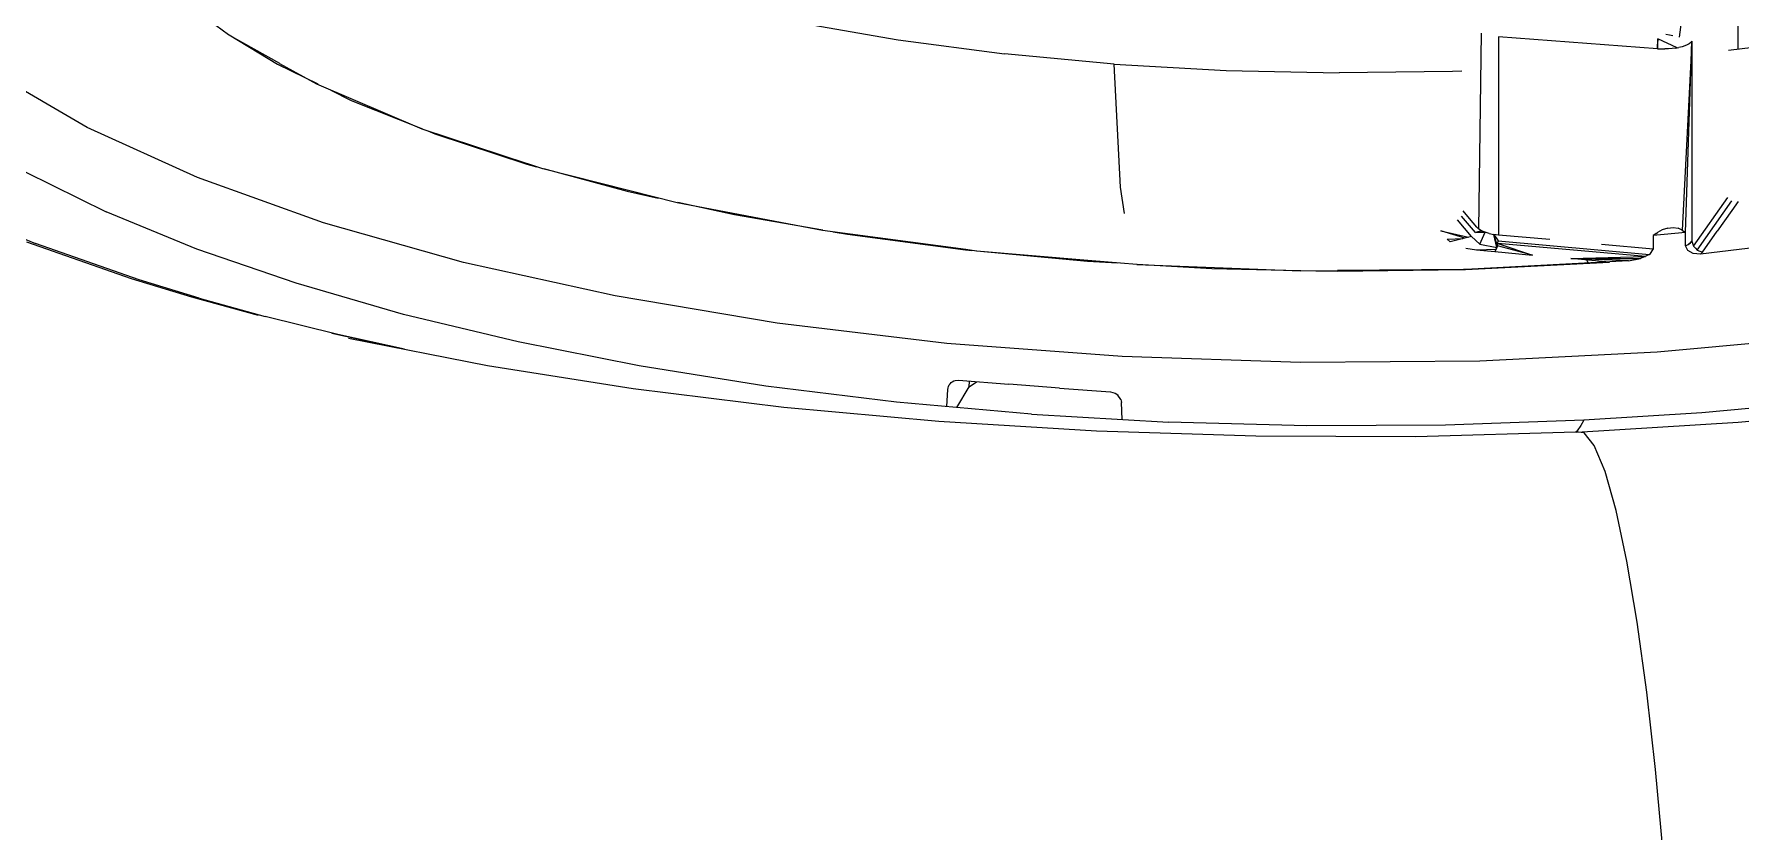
# Model space of a CAD drawing. Header units: millimetres. Extents: x -57554 to 16546, y 2142 to 98430.
# Drawn here: x -50431.1 to -49965.8, y 90429.4 to 90647 of the extents above; entities that cross this region are included whole.
import ezdxf

# ---------------------------------------------------------------- set-up
doc = ezdxf.new("R2010")
doc.units = ezdxf.units.MM

msp = doc.modelspace()

# ---------------------------------------------------------------- linework, layer by layer
at = {"color": 2, "linetype": 'Continuous'}
for p, q in [((-49982.53, 90646.15), (-49975.91, 90696.23)), ((-49966.55, 90642.81), (-49966.55, 90670.35)), ((-50378.14, 90646.72), (-50381.6, 90649.34)), ((-50223.3, 90650.21), (-50195.53, 90645.4)), ((-50364.15, 90638.91), (-50378.14, 90646.72)), ((-50377.89, 90646.78), (-50364.72, 90638.76)), ((-50195.53, 90645.4), (-50166.56, 90641.58)), ((-50037.26, 90593.77), (-50036.5, 90647.25)), ((-49988.54, 90642.96), (-50031.86, 90646.22)), ((-50031.86, 90646.22), (-50031.86, 90592.12)), ((-49988.54, 90642.96), (-49988.44, 90645.69)), ((-49988.51, 90644.3), (-49988.54, 90642.96)), ((-49988.44, 90645.69), (-49988.51, 90644.3)), ((-49983.23, 90643.22), (-49988.44, 90645.69)), ((-49985.31, 90646.68), (-49986.31, 90646.83)), ((-49984.33, 90646.52), (-49985.31, 90646.68)), ((-49981.87, 90643.52), (-49982.69, 90643.32)), ((-49981.12, 90643.76), (-49981.87, 90643.52)), ((-49979.15, 90645), (-49981.82, 90593.52)), ((-49980.46, 90644.04), (-49981.12, 90643.76)), ((-49980.94, 90592.83), (-49979.15, 90645)), ((-49979.91, 90644.34), (-49980.46, 90644.04)), ((-49979.47, 90644.66), (-49979.91, 90644.34)), ((-49979.15, 90645), (-49979.47, 90644.66)), ((-49979.15, 90645), (-49979.15, 90590.5)), ((-49954.46, 90644.28), (-49969.17, 90642.5)), ((-50364.72, 90638.76), (-50353.74, 90633.37)), ((-50354.06, 90633.27), (-50364.12, 90638.89)), ((-50136.67, 90638.78), (-50166.56, 90641.58)), ((-50136.67, 90638.78), (-50106.16, 90637.03)), ((-50134.95, 90605.19), (-50136.67, 90638.78)), ((-49988.54, 90642.96), (-49987.54, 90642.91)), ((-49987.54, 90642.91), (-49986.53, 90642.9)), ((-49985.52, 90642.94), (-49986.53, 90642.9)), ((-49984.54, 90643.02), (-49985.52, 90642.94)), ((-49983.59, 90643.15), (-49984.54, 90643.02)), ((-49983.59, 90643.15), (-49982.69, 90643.32)), ((-49983.59, 90643.15), (-49983.23, 90643.22)), ((-49983.23, 90643.22), (-49982.69, 90643.32)), ((-50416.62, 90621.46), (-50442.02, 90636.24)), ((-50106.16, 90637.03), (-50075.3, 90636.35)), ((-50044.41, 90636.74), (-50075.3, 90636.35)), ((-50041.88, 90636.86), (-50044.41, 90636.74)), ((-50325.32, 90621.03), (-50354.06, 90633.27)), ((-50350.18, 90631.62), (-50344.62, 90628.89)), ((-50344.62, 90628.89), (-50325.18, 90621.09)), ((-50386.55, 90607.82), (-50416.62, 90621.46)), ((-50296.55, 90611.57), (-50325.32, 90621.03)), ((-50323.78, 90620.53), (-50321.89, 90619.77)), ((-50321.89, 90619.77), (-50296.74, 90611.48)), ((-50296.74, 90611.48), (-50294.14, 90610.77)), ((-50292.39, 90610.2), (-50296.53, 90611.56)), ((-50433.52, 90609.42), (-50411.42, 90598.5)), ((-50352.22, 90595.52), (-50386.55, 90607.82)), ((-50269.07, 90604.3), (-50292.39, 90610.2)), ((-50292.26, 90610.27), (-50269.42, 90604.1)), ((-50269.42, 90604.1), (-50260.93, 90602.24)), ((-50255.81, 90600.95), (-50269.04, 90604.29)), ((-50133.86, 90598.06), (-50134.95, 90605.19)), ((-49978.76, 90589.09), (-49969.42, 90602.43)), ((-50453.9, 90599.43), (-50430.72, 90589.81)), ((-50386.72, 90588.32), (-50411.42, 90598.5)), ((-50216.19, 90593.43), (-50255.81, 90600.95)), ((-50255.61, 90601.08), (-50240.2, 90597.71)), ((-50240.2, 90597.71), (-50216.09, 90593.53)), ((-50038.2, 90592.86), (-50041.94, 90597.32)), ((-50039.78, 90596.64), (-50041.54, 90598.74)), ((-49977.71, 90587.98), (-49968.24, 90601.51)), ((-49968.29, 90598.88), (-49972.28, 90593.17)), ((-49966.58, 90601.32), (-49968.29, 90598.88)), ((-50314.08, 90584.7), (-50352.22, 90595.52)), ((-50177.1, 90588.18), (-50216.19, 90593.43)), ((-50213.26, 90593.04), (-50209.34, 90592.36)), ((-50209.34, 90592.36), (-50177.16, 90588.11)), ((-50041.04, 90591.3), (-50047.61, 90593.26)), ((-50047.61, 90593.26), (-50040.08, 90591.53)), ((-50039.25, 90591.73), (-50043.06, 90596.28)), ((-50037.8, 90594.28), (-50039.78, 90596.64)), ((-50036.5, 90593.3), (-50038.2, 90592.86)), ((-50038.2, 90592.86), (-50035.55, 90592.89)), ((-50035.55, 90592.89), (-50038.2, 90592.86)), ((-50037.26, 90593.77), (-50037.8, 90594.28)), ((-50036.5, 90593.3), (-50037.26, 90593.77)), ((-50037.01, 90589.68), (-50035.55, 90592.89)), ((-50036.5, 90593.3), (-50035.55, 90592.89)), ((-50035.55, 90592.89), (-50036.5, 90593.3)), ((-50034.44, 90592.55), (-50035.55, 90592.89)), ((-50034.44, 90592.55), (-50033.2, 90592.29)), ((-50032.19, 90589.22), (-50033.2, 90592.29)), ((-50031.86, 90592.12), (-50033.2, 90592.29)), ((-50033.2, 90592.29), (-50031.96, 90590.61)), ((-50032.33, 90588.79), (-50033.2, 90592.29)), ((-49989.31, 90592.31), (-49989.69, 90592.05)), ((-49986.77, 90592.3), (-49989.69, 90592.05)), ((-49988.92, 90592.56), (-49989.31, 90592.31)), ((-49988.92, 90592.56), (-49988.54, 90592.82)), ((-49987.26, 90593.54), (-49988.54, 90592.82)), ((-49985.77, 90594.06), (-49987.26, 90593.54)), ((-49983.85, 90592.56), (-49986.77, 90592.3)), ((-49985.77, 90594.06), (-49984.28, 90594.22)), ((-49984.28, 90594.22), (-49982.89, 90594)), ((-49980.94, 90592.83), (-49983.85, 90592.56)), ((-49981.82, 90593.52), (-49982.89, 90594)), ((-49981.82, 90593.52), (-49980.94, 90592.83)), ((-49980.94, 90589.21), (-49980.94, 90592.83)), ((-49976.28, 90587.45), (-49972.28, 90593.17)), ((-50404.57, 90580.22), (-50433.07, 90590.17)), ((-50402.46, 90579.92), (-50430.72, 90589.81)), ((-50359.68, 90578.98), (-50386.72, 90588.32)), ((-50177.16, 90588.11), (-50175.43, 90587.95)), ((-50174.18, 90587.78), (-50177.09, 90588.17)), ((-50143.83, 90585.21), (-50174.18, 90587.78)), ((-50174.14, 90587.83), (-50143.95, 90585)), ((-50045.85, 90591.03), (-50041.61, 90591.16)), ((-50045.85, 90591.03), (-50045.11, 90590.32)), ((-50039.25, 90591.73), (-50045.11, 90590.32)), ((-50040.81, 90588.57), (-50037.85, 90588.11)), ((-50039.25, 90591.73), (-50037.01, 90589.68)), ((-50037.85, 90588.11), (-50032.49, 90588.31)), ((-50037.85, 90588.11), (-50032.89, 90587.65)), ((-50037.01, 90589.68), (-50032.33, 90588.79)), ((-50032.49, 90588.31), (-50032.89, 90587.65)), ((-50032.89, 90587.65), (-50022.58, 90586.7)), ((-50032.19, 90589.22), (-50032.49, 90588.31)), ((-50032.49, 90588.31), (-50032.33, 90588.79)), ((-50032.33, 90588.79), (-50032.19, 90589.22)), ((-50032.19, 90589.22), (-50031.96, 90590.61)), ((-50022.58, 90586.7), (-50032.19, 90589.22)), ((-49991.85, 90586.34), (-50032.08, 90589.87)), ((-50032.08, 90589.87), (-50022.58, 90586.7)), ((-50031.96, 90590.61), (-49990.74, 90586.85)), ((-50017.89, 90590.91), (-50031.86, 90592.12)), ((-50003.83, 90589.68), (-49989.69, 90588.42)), ((-49989.69, 90588.42), (-49990.74, 90586.85)), ((-49989.69, 90592.05), (-49989.69, 90588.42)), ((-49980.94, 90589.21), (-49980.17, 90589.6)), ((-49980.3, 90587.92), (-49980.94, 90589.21)), ((-49978.81, 90587.1), (-49980.3, 90587.92)), ((-49980.17, 90589.6), (-49979.15, 90590.5)), ((-49980.17, 90589.6), (-49979.57, 90590.03)), ((-49979.57, 90590.03), (-49979.15, 90590.5)), ((-49979.15, 90590.5), (-49978.76, 90589.09)), ((-49978.76, 90589.09), (-49978.23, 90588.53)), ((-49978.23, 90588.53), (-49977.71, 90587.98)), ((-49977.71, 90587.98), (-49976.28, 90587.45)), ((-49934.38, 90592.16), (-49976.79, 90586.89)), ((-50272.66, 90575.53), (-50314.08, 90584.7)), ((-50143.95, 90585), (-50135.78, 90584.53)), ((-50130.46, 90584.08), (-50143.81, 90585.21)), ((-50130.46, 90584.08), (-50085.78, 90582.4)), ((-50130.42, 90584.23), (-50110.04, 90583.06)), ((-50110.04, 90583.06), (-50085.78, 90582.52)), ((-49996.42, 90585.15), (-50040.85, 90582.76)), ((-50040.85, 90582.76), (-50001.64, 90584.76)), ((-50007.4, 90584.37), (-50040.85, 90582.77)), ((-50012.16, 90585.73), (-49991.85, 90586.34)), ((-50012.16, 90585.73), (-49993.16, 90585.74)), ((-49996.42, 90585.15), (-50012.16, 90585.73)), ((-50001.64, 90584.76), (-50012.16, 90585.73)), ((-50007.98, 90585.58), (-50007.4, 90584.37)), ((-49996.42, 90585.15), (-49993.16, 90585.74)), ((-49990.74, 90586.85), (-49993.16, 90585.74)), ((-49976.79, 90586.89), (-49978.81, 90587.1)), ((-49976.6, 90587.07), (-49976.79, 90586.89)), ((-49976.43, 90587.26), (-49976.6, 90587.07)), ((-49976.28, 90587.45), (-49976.43, 90587.26)), ((-50388.07, 90575.2), (-50404.57, 90580.22)), ((-50386.11, 90574.93), (-50402.46, 90579.92)), ((-50330.44, 90570.52), (-50359.68, 90578.98)), ((-50085.78, 90582.4), (-50075.77, 90582.48)), ((-50081.66, 90582.43), (-50075.76, 90582.3)), ((-50041.44, 90582.75), (-50075.76, 90582.48)), ((-50075.76, 90582.3), (-50041.44, 90582.74)), ((-50041.44, 90582.74), (-50041.1, 90582.76)), ((-50040.85, 90582.76), (-50041.44, 90582.75)), ((-50041.1, 90582.76), (-50040.85, 90582.76)), ((-50369.91, 90570.2), (-50388.07, 90575.2)), ((-50386.11, 90574.93), (-50368.1, 90569.96)), ((-50228.52, 90568.13), (-50272.66, 90575.53)), ((-50348.32, 90565.05), (-50368.1, 90569.96)), ((-50299.15, 90562.98), (-50330.44, 90570.52)), ((-50335.84, 90562.16), (-50349.95, 90565.26)), ((-50330.14, 90561.04), (-50348.32, 90565.05)), ((-50182.24, 90562.59), (-50228.52, 90568.13)), ((-49941.39, 90564.58), (-49988.64, 90560.2)), ((-50345.41, 90564.04), (-50307.46, 90556.58)), ((-50266.11, 90556.44), (-50299.15, 90562.98)), ((-50134.47, 90558.99), (-50182.24, 90562.59)), ((-49988.64, 90560.2), (-50037.01, 90557.79)), ((-50307.46, 90556.58), (-50267.79, 90550.3)), ((-50231.65, 90550.96), (-50266.11, 90556.44)), ((-50085.84, 90557.39), (-50134.47, 90558.99)), ((-50037.01, 90557.79), (-50085.84, 90557.39)), ((-50195.96, 90546.57), (-50231.65, 90550.96)), ((-50182.01, 90550.02), (-50181.96, 90550.45)), ((-50181.96, 90550.45), (-50181.84, 90550.86)), ((-50181.84, 90550.86), (-50181.65, 90551.25)), ((-50181.65, 90551.25), (-50181.41, 90551.6)), ((-50181.41, 90551.6), (-50181.11, 90551.91)), ((-50181.12, 90551.89), (-50180.79, 90552.14)), ((-50181.11, 90551.91), (-50180.79, 90552.14)), ((-50180.79, 90552.14), (-50180.4, 90552.34)), ((-50180.4, 90552.34), (-50179.98, 90552.48)), ((-50179.98, 90552.48), (-50179.11, 90552.54)), ((-50179.6, 90545.1), (-50176.2, 90550.77)), ((-50179.11, 90552.54), (-50165.4, 90551.46)), ((-50176.2, 90550.77), (-50176.13, 90552.31)), ((-50176.2, 90550.77), (-50174.24, 90552.11)), ((-50174.24, 90552.11), (-50174.07, 90552.14)), ((-50151.59, 90550.42), (-50165.4, 90551.46)), ((-50151.59, 90550.42), (-50137.68, 90549.42)), ((-50267.79, 90550.3), (-50226.69, 90545.22)), ((-50159.24, 90543.28), (-50195.96, 90546.57)), ((-50182.27, 90545.34), (-50182.01, 90550.02)), ((-50137.68, 90549.42), (-50136.35, 90549.02)), ((-50136.35, 90549.02), (-50135.96, 90548.77)), ((-50135.96, 90548.77), (-50135.63, 90548.48)), ((-50135.96, 90548.77), (-50135.62, 90548.47)), ((-50134.89, 90547.33), (-50135.63, 90548.48)), ((-50134.89, 90547.33), (-50134.76, 90546.89)), ((-50134.76, 90546.89), (-50134.7, 90546.46)), ((-50134.45, 90541.85), (-50134.7, 90546.46)), ((-49944.87, 90546.58), (-49976.47, 90543.66)), ((-50226.69, 90545.22), (-50184.49, 90541.36)), ((-50184.49, 90541.36), (-50141.49, 90538.73)), ((-50159.24, 90543.28), (-50121.85, 90541.13)), ((-50084.16, 90540.13), (-50121.85, 90541.13)), ((-50008.66, 90541.61), (-50046.36, 90540.29)), ((-50010.54, 90538.41), (-49966.59, 90541.09)), ((-50008.66, 90541.61), (-50009.49, 90540.16)), ((-49976.47, 90543.66), (-50008.66, 90541.61)), ((-49966.59, 90541.09), (-49923.55, 90544.99)), ((-50141.49, 90538.73), (-50098.03, 90537.34)), ((-50098.03, 90537.34), (-50054.43, 90537.21)), ((-50046.36, 90540.29), (-50084.16, 90540.13)), ((-50054.43, 90537.21), (-50010.9, 90538.45)), ((-50010.9, 90538.45), (-50010.51, 90538.41)), ((-50008.51, 90538.17), (-50010.9, 90538.45)), ((-50010.74, 90538.43), (-50010.47, 90538.76)), ((-50009.49, 90540.16), (-50010.47, 90538.76)), ((-50010.47, 90538.76), (-50010.43, 90538.81)), ((-50005.78, 90534.73), (-50008.51, 90538.17)), ((-50002.82, 90527.61), (-50005.78, 90534.73)), ((-49999.83, 90517.01), (-50002.82, 90527.61)), ((-49996.9, 90503.23), (-49999.83, 90517.01)), ((-49994.09, 90486.6), (-49996.9, 90503.23)), ((-49991.46, 90467.49), (-49994.09, 90486.6)), ((-49989.09, 90446.35), (-49991.46, 90467.49)), ((-49987.02, 90423.71), (-49989.09, 90446.35))]:
    msp.add_line(p, q, dxfattribs=at)

doc.saveas('drawing.dxf')
